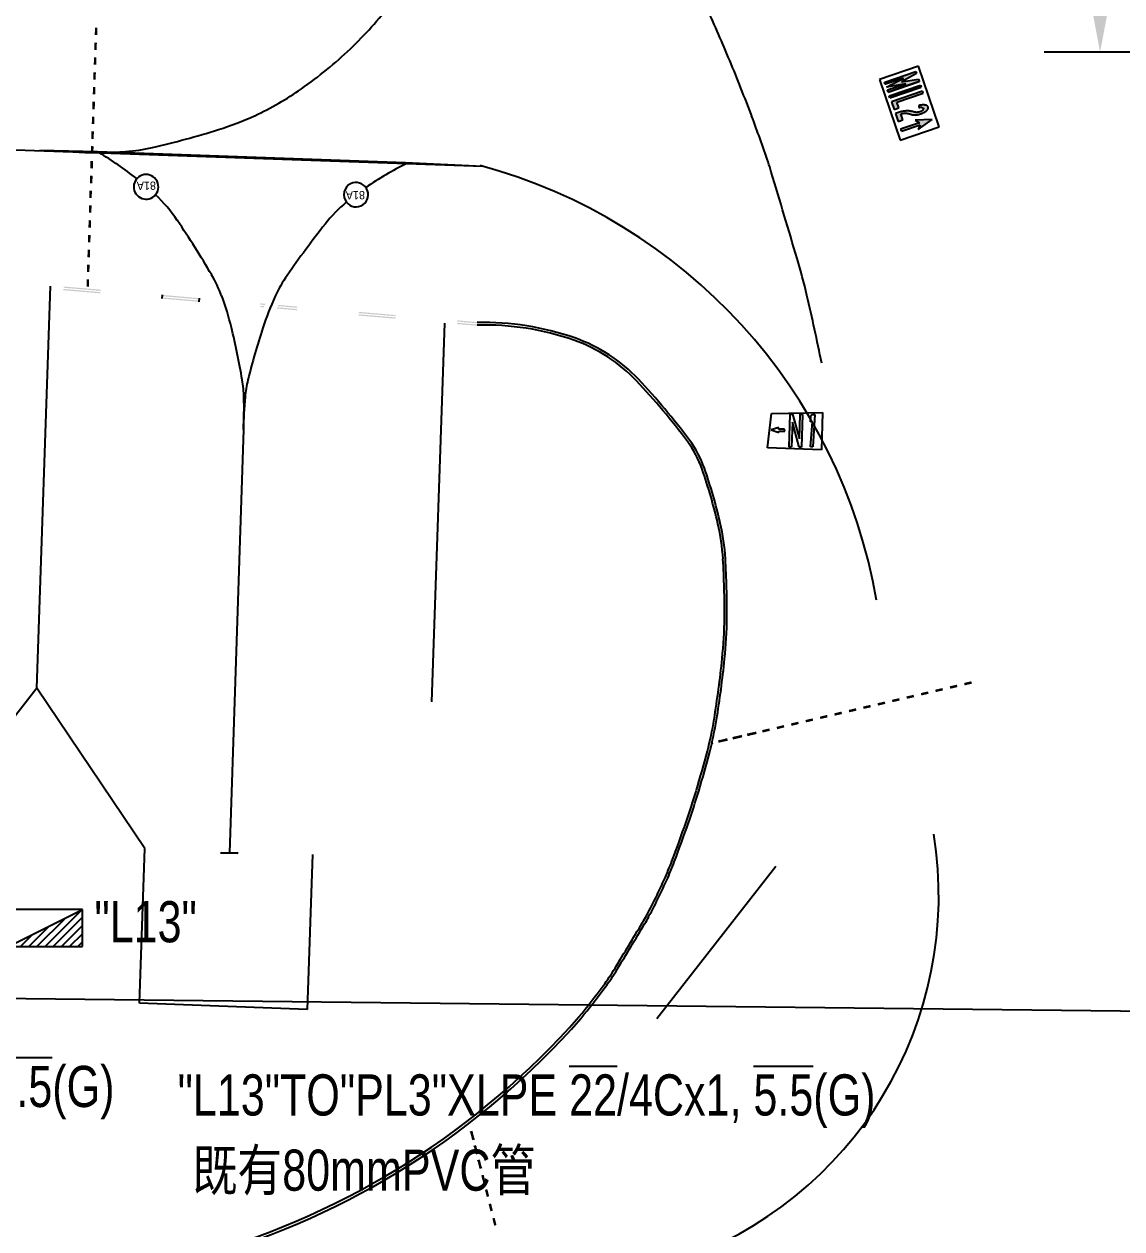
# Model space of a CAD drawing. Extents: x 71210 to 87171, y -11349 to 219.
# Drawn here: x 83810 to 85144, y -4755 to -3291 of the extents above; entities that cross this region are included whole.
import ezdxf

# ---------------------------------------------------------------- set-up
doc = ezdxf.new("R2010")
doc.units = 0
doc.linetypes.add('HIDDEN', pattern=[9.525, 6.35, -3.175])
for name, color, linetype in [('建築', 7, 'Continuous'), ('文字', 6, 'Continuous'), ('既設管線', 1, 'HIDDEN'), ('電氣設備', 161, 'Continuous')]:
    doc.layers.add(name, color=color, linetype=linetype)
doc.styles.add('AE', font='romans.shx', dxfattribs={"bigfont": 'chineset.shx'})
doc.styles.add('ChinaText', font='')
doc.styles.add('新細明體', font='')
doc.styles.get('ChinaText').set_extended_font_data('新細明體')
doc.styles.get('新細明體').set_extended_font_data('新細明體')

# ---------------------------------------------------------------- blocks, each defined once
blk = doc.blocks.new('GN02D2D')
at = {"color": 0, "linetype": 'ByBlock'}
for p, q in [((-300, 0), (300, 300)), ((-300, 300), (-300, 0)), ((300, 300), (-300, 300)), ((-3.4, 0), (293.2, 296.6)), ((300, 0), (300, 300)), ((-69.7, 0), (160.6, 230.3)), ((62.9, 0), (300, 237.1)), ((-202.3, 0), (-104.6, 97.7)), ((-136, 0), (28, 164)), ((129.2, 0), (300, 170.8)), ((195.5, 0), (300, 104.5)), ((-300, 0), (300, 0)), ((-268.6, 0), (-237.1, 31.4)), ((261.8, 0), (300, 38.2))]:
    blk.add_line(p, q, dxfattribs=at)
blk.add_point((0, 150), dxfattribs=at)
at = {"color": 0, "linetype": 'ByBlock', "style": 'AE', "flags": 1}
blk.add_attdef('KENCAD', (0, 0), '', height=1, dxfattribs=at)

msp = doc.modelspace()

# ---------------------------------------------------------------- hatches: boundary and pattern name
at = {"layer": '建築', "ltscale": 1000}
h = msp.add_hatch(color=256, dxfattribs=at)
h.paths.add_polyline_path([(83898, -3295.2), (83896.5, -3295.2), (83896.2, -3304.1), (83897.7, -3304.2)])
h.paths.add_polyline_path([(83899.5, -3295.3), (83898, -3295.2), (83897.7, -3304.2), (83899.2, -3304.2)])
for points in [[(83898.8, -3313.4), (83895.8, -3313.3), (83895.5, -3322.3, -0.00065), (83897, -3322.3), (83898.5, -3322.4)], [(83897.6, -3349.4), (83894.6, -3349.3), (83894.3, -3358.2, -0.00065), (83895.8, -3358.3), (83897.3, -3358.4)], [(83896.4, -3385.3), (83893.4, -3385.2), (83893.1, -3394.2, -0.00065), (83894.6, -3394.3), (83896.1, -3394.3)], [(83895.2, -3421.3), (83892.2, -3421.2), (83891.9, -3430.2, -0.00065), (83893.4, -3430.3), (83894.9, -3430.3)], [(83894, -3457.3), (83891, -3457.2), (83890.7, -3466.2, -0.00065), (83892.2, -3466.2), (83893.7, -3466.3)], [(83892.8, -3493.3), (83889.8, -3493.2), (83889.6, -3502.2, -0.00065), (83891.1, -3502.2), (83892.5, -3502.3)]]:
    msp.add_hatch(color=256, dxfattribs=at).paths.add_polyline_path(points)
h = msp.add_hatch(color=256, dxfattribs=at)
h.paths.add_polyline_path([(83896.8, -3331.2), (83895.3, -3331.1), (83895, -3340.1), (83896.5, -3340.2)])
h.paths.add_polyline_path([(83898.3, -3331.2), (83896.8, -3331.2), (83896.5, -3340.2), (83898, -3340.2)])
h = msp.add_hatch(color=256, dxfattribs=at)
h.paths.add_polyline_path([(84862.5, -3380.5), (84861.7, -3378), (84899.6, -3365.1), (84900.4, -3367.6)])
h.paths.add_polyline_path([(84897.9, -3360.4), (84897.9, -3360.4), (84860.2, -3373.3), (84860.1, -3373.2), (84859.3, -3370.8), (84859.3, -3370.8), (84881.6, -3363.2), (84881.7, -3363.2), (84881.7, -3363.2), (84881.6, -3363.2), (84858.2, -3367.3), (84858.1, -3367.3), (84858.1, -3367.3), (84858.1, -3367.3), (84879, -3356.3), (84879, -3356.3), (84878.9, -3356.3), (84856.9, -3363.8), (84856.8, -3363.7), (84856, -3361.3), (84856.1, -3361.3), (84893.8, -3348.4), (84893.9, -3348.5), (84894.7, -3350.9), (84894.7, -3351), (84894.6, -3351), (84876.5, -3361), (84876.4, -3361.1), (84876.4, -3361.1), (84876.5, -3361.1), (84897.1, -3357.9), (84897.1, -3357.9), (84897.9, -3360.3)])
h.paths.add_polyline_path([(84902, -3372.3), (84864.2, -3385.2), (84867.4, -3394.7), (84873.1, -3392.7), (84870.7, -3385.7), (84902.9, -3374.8)])
h.paths.add_polyline_path([(84897.6, -3389.7), (84897.6, -3390), (84897.6, -3390.4), (84897.6, -3390.8), (84897.6, -3390.9), (84897.7, -3391.1), (84897.7, -3391.2), (84897.7, -3391.4), (84897.7, -3391.5), (84897.7, -3391.6), (84897.7, -3391.9), (84897.7, -3392), (84897.7, -3392), (84897.7, -3392.1), (84897.8, -3392.1), (84898.2, -3392.1), (84898.5, -3392), (84898.8, -3392), (84899.1, -3391.9), (84899.5, -3391.9), (84899.8, -3391.9), (84900.5, -3391.9), (84900.8, -3391.9), (84901.1, -3391.9), (84901.3, -3391.9), (84901.5, -3392), (84901.8, -3392), (84902.6, -3392.4), (84902.7, -3392.6), (84902.9, -3392.8), (84903, -3393.1), (84903.1, -3393.4), (84903.1, -3393.7), (84903.1, -3393.8), (84903, -3394), (84902.9, -3394.3), (84902.8, -3394.6), (84902.7, -3394.7), (84902.6, -3395), (84902.5, -3395.1), (84902.4, -3395.3), (84902.2, -3395.4), (84901.9, -3395.7), (84901.8, -3395.9), (84901.5, -3396.1), (84901.3, -3396.3), (84901.1, -3396.5), (84900.8, -3396.6), (84900.6, -3396.7), (84900.3, -3396.9), (84900, -3397), (84899.8, -3397.1), (84899.4, -3397.2), (84899.1, -3397.3), (84898.9, -3397.4), (84898.7, -3397.5), (84898.4, -3397.6), (84898.1, -3397.7), (84897.9, -3397.7), (84897.7, -3397.8), (84897.4, -3397.8), (84897.1, -3397.9), (84896.8, -3397.9), (84896.6, -3398), (84896.5, -3398), (84896.1, -3398), (84895.8, -3398.1), (84895.3, -3398.1), (84894.6, -3398.1), (84894.3, -3398.1), (84893.7, -3398), (84893.1, -3397.9), (84892.6, -3397.8), (84892.1, -3397.7), (84891.6, -3397.5), (84891.3, -3397.5), (84890.7, -3397.3), (84890.1, -3397.1), (84889.6, -3397), (84888.8, -3396.8), (84888.4, -3396.7), (84888.1, -3396.7), (84887.9, -3396.6), (84887.7, -3396.6), (84887.3, -3396.5), (84887.2, -3396.5), (84887, -3396.5), (84886.8, -3396.4), (84886.6, -3396.4), (84886.3, -3396.4), (84886, -3396.3), (84885.6, -3396.3), (84885.2, -3396.3), (84884.6, -3396.2), (84884.2, -3396.2), (84883.6, -3396.2), (84882.9, -3396.2), (84882.8, -3396.3), (84882.3, -3396.3), (84882.1, -3396.3), (84881.1, -3396.4), (84880.3, -3396.5), (84879.7, -3396.6), (84879.3, -3396.6), (84879, -3396.7), (84878.6, -3396.7), (84878.2, -3396.8), (84878, -3396.8), (84877.8, -3396.9), (84877.5, -3397), (84877.4, -3397), (84877, -3397.1), (84876.8, -3397.1), (84876.5, -3397.2), (84876.3, -3397.2), (84876, -3397.3), (84875.8, -3397.4), (84875.4, -3397.5), (84875.2, -3397.5), (84875.1, -3397.5), (84869.1, -3399.5), (84869, -3399.5), (84869.1, -3399.6), (84872.3, -3409.2), (84872.4, -3409.2), (84878.3, -3407.2), (84878.3, -3407.1), (84875.8, -3399.8), (84875.8, -3399.8), (84875.9, -3399.7), (84876, -3399.7), (84876.1, -3399.7), (84876.6, -3399.6), (84877, -3399.5), (84877.7, -3399.4), (84878.2, -3399.3), (84878.6, -3399.3), (84878.9, -3399.2), (84879.6, -3399.2), (84880.5, -3399.1), (84880.8, -3399.1), (84881.2, -3399.1), (84881.7, -3399.1), (84882.9, -3399.2), (84883.4, -3399.3), (84884.6, -3399.5), (84886.2, -3399.9), (84888.8, -3400.7), (84889.9, -3400.9), (84890.5, -3401.1), (84891.7, -3401.2), (84892.1, -3401.2), (84892.9, -3401.2), (84893.8, -3401.1), (84894.8, -3401), (84895.7, -3400.9), (84896.7, -3400.7), (84897.8, -3400.5), (84898.5, -3400.3), (84899.5, -3400), (84900.1, -3399.9), (84900.7, -3399.6), (84901.7, -3399.2), (84902.5, -3398.9), (84903.6, -3398.4), (84903.9, -3398.2), (84904.4, -3397.9), (84905.1, -3397.5), (84905.5, -3397.2), (84905.7, -3397), (84906.2, -3396.7), (84906.4, -3396.5), (84906.4, -3396.5), (84906.5, -3396.5), (84906.7, -3396.3), (84906.7, -3396.2), (84906.9, -3396.1), (84907, -3396), (84907.1, -3395.9), (84907.3, -3395.7), (84907.3, -3395.7), (84907.5, -3395.5), (84907.6, -3395.3), (84907.8, -3395.2), (84907.9, -3395), (84908, -3394.9), (84908.1, -3394.8), (84908.2, -3394.6), (84908.3, -3394.4), (84908.4, -3394.2), (84908.4, -3394.1), (84908.5, -3394), (84908.6, -3393.8), (84908.7, -3393.6), (84908.7, -3393.4), (84908.8, -3393.3), (84908.8, -3393.2), (84908.9, -3392.9), (84908.9, -3392.8), (84908.9, -3392.7), (84908.9, -3392.6), (84908.9, -3392.4), (84908.9, -3392.3), (84908.9, -3392.1), (84908.9, -3391.9), (84908.9, -3391.8), (84908.8, -3391.7), (84908.8, -3391.6), (84908.8, -3391.4), (84908.7, -3391.3), (84908.6, -3391), (84908.5, -3390.9), (84908.3, -3390.7), (84908.1, -3390.4), (84907.7, -3390.1), (84907.2, -3389.8), (84907, -3389.7), (84906.4, -3389.5), (84905.8, -3389.3), (84905.3, -3389.2), (84905.1, -3389.1), (84904.9, -3389.1), (84904.7, -3389.1), (84904.4, -3389.1), (84904.3, -3389), (84904, -3389), (84903.8, -3389), (84903.7, -3389), (84903.4, -3389), (84903.1, -3389), (84902.9, -3389), (84902.6, -3389), (84902.4, -3389), (84902.2, -3389), (84901.9, -3389), (84901.8, -3389), (84901.6, -3389), (84901.2, -3389.1), (84900.8, -3389.1), (84900.5, -3389.1), (84900.3, -3389.2), (84899.9, -3389.2), (84899.7, -3389.3), (84899.3, -3389.3), (84899.2, -3389.3), (84898.8, -3389.4), (84898.6, -3389.4), (84898.3, -3389.5), (84898.1, -3389.6), (84897.8, -3389.6), (84897.6, -3389.7)])
h.paths.add_polyline_path([(84875.9, -3419.7), (84876.3, -3421), (84899.1, -3413.2), (84896.8, -3418.9), (84913.7, -3406.8), (84892.9, -3407.5), (84898.2, -3410.6), (84875.4, -3418.3)])
h = msp.add_hatch(color=256, dxfattribs=at)
h.paths.add_polyline_path([(83895.6, -3367.2), (83894.1, -3367.1), (83893.8, -3376.1), (83895.3, -3376.2)])
h.paths.add_polyline_path([(83897.1, -3367.2), (83895.6, -3367.2), (83895.3, -3376.2), (83896.8, -3376.2)])
h = msp.add_hatch(color=256, dxfattribs=at)
h.paths.add_polyline_path([(83895, -3385.2), (83893.5, -3385.1), (83893.2, -3394.1), (83894.7, -3394.1)])
h.paths.add_polyline_path([(83896.5, -3385.2), (83895, -3385.2), (83894.7, -3394.1), (83896.2, -3394.2)])
h = msp.add_hatch(color=256, dxfattribs=at)
h.paths.add_polyline_path([(83894.4, -3403.1), (83892.9, -3403.1), (83892.6, -3412.1), (83894.1, -3412.1)])
h.paths.add_polyline_path([(83895.9, -3403.2), (83894.4, -3403.1), (83894.1, -3412.1), (83895.6, -3412.2)])
h = msp.add_hatch(color=256, dxfattribs=at)
h.paths.add_polyline_path([(83893.3, -3439.1), (83891.8, -3439.1), (83891.5, -3448.1), (83893, -3448.1)])
h.paths.add_polyline_path([(83894.8, -3439.2), (83893.3, -3439.1), (83893, -3448.1), (83894.5, -3448.2)])
h = msp.add_hatch(color=256, dxfattribs=at)
h.paths.add_polyline_path([(83892.7, -3457.1), (83891.2, -3457.1), (83890.9, -3466.1), (83892.4, -3466.1)])
h.paths.add_polyline_path([(83894.2, -3457.2), (83892.7, -3457.1), (83892.4, -3466.1), (83893.9, -3466.2)])
h = msp.add_hatch(color=256, dxfattribs=at)
h.paths.add_polyline_path([(83892.1, -3475.1), (83890.6, -3475.1), (83890.3, -3484.1), (83891.8, -3484.1)])
h.paths.add_polyline_path([(83893.6, -3475.2), (83892.1, -3475.1), (83891.8, -3484.1), (83893.3, -3484.1)])
h = msp.add_hatch(color=256, dxfattribs=at)
h.paths.add_polyline_path([(83890.9, -3511.1), (83889.4, -3511), (83889.1, -3520), (83890.6, -3520.1)])
h.paths.add_polyline_path([(83892.4, -3511.1), (83890.9, -3511.1), (83890.6, -3520.1), (83892.1, -3520.1)])
h = msp.add_hatch(color=256, dxfattribs=at)
h.paths.add_polyline_path([(83890.3, -3529.1), (83888.8, -3529), (83888.5, -3538), (83890, -3538.1)])
h.paths.add_polyline_path([(83891.8, -3529.1), (83890.3, -3529.1), (83890, -3538.1), (83891.5, -3538.1)])
h = msp.add_hatch(color=256, dxfattribs=at)
h.paths.add_polyline_path([(83889.7, -3547.1), (83888.2, -3547), (83887.9, -3556), (83889.4, -3556.1)])
h.paths.add_polyline_path([(83891.2, -3547.1), (83889.7, -3547.1), (83889.4, -3556.1), (83890.9, -3556.1)])
h = msp.add_hatch(color=256, dxfattribs=at)
h.paths.add_polyline_path([(83889.1, -3565.1), (83887.6, -3565), (83887.3, -3574), (83888.8, -3574.1)])
h.paths.add_polyline_path([(83890.6, -3565.1), (83889.1, -3565.1), (83888.8, -3574.1), (83890.3, -3574.1)])
h = msp.add_hatch(color=256, dxfattribs=at)
h.paths.add_polyline_path([(83888.5, -3583), (83887, -3583), (83886.7, -3592), (83888.2, -3592)])
h.paths.add_polyline_path([(83890, -3583.1), (83888.5, -3583), (83888.2, -3592), (83889.7, -3592.1)])
h = msp.add_hatch(color=256, dxfattribs=at)
h.paths.add_polyline_path([(83887.9, -3601), (83886.4, -3601), (83886.2, -3610), (83887.7, -3610)])
h.paths.add_polyline_path([(83889.4, -3601.1), (83887.9, -3601), (83887.7, -3610), (83889.2, -3610.1)])
h = msp.add_hatch(color=256, dxfattribs=at)
h.paths.add_polyline_path([(83858.5, -3609.7), (83858.4, -3611.2), (83903.2, -3615), (83903.3, -3613.5)])
h.paths.add_polyline_path([(83858.2, -3612.7), (83858.1, -3614.2), (83902.9, -3618), (83903.1, -3616.5)])
h = msp.add_hatch(color=256, dxfattribs=at)
h.paths.add_polyline_path([(83978, -3619.9), (83977.9, -3621.4), (84022.8, -3625.3), (84022.9, -3623.8)])
h.paths.add_polyline_path([(83977.8, -3622.9), (83977.7, -3624.4), (84022.5, -3628.3), (84022.6, -3626.8)])
h = msp.add_hatch(color=256, dxfattribs=at)
h.paths.add_polyline_path([(84117.9, -3635), (84117.4, -3636.4), (84142.1, -3638.6), (84142.2, -3637.1)])
h.paths.add_polyline_path([(84101.7, -3635.1), (84102.2, -3633.6), (84097.4, -3633.2), (84097.2, -3634.7)])
h.paths.add_polyline_path([(84119, -3632.1), (84118.4, -3633.5), (84142.3, -3635.6), (84142.4, -3634.1)])
h.paths.add_polyline_path([(84102.8, -3632.2), (84103.3, -3630.7), (84097.6, -3630.2), (84097.5, -3631.7)])
h = msp.add_hatch(color=256, dxfattribs=at)
h.paths.add_polyline_path([(84217.2, -3640.5), (84217, -3642), (84261.9, -3645.8), (84262, -3644.4)])
h.paths.add_polyline_path([(84216.9, -3643.5), (84216.8, -3645), (84261.6, -3648.8), (84261.7, -3647.3)])
h = msp.add_hatch(color=256, dxfattribs=at)
h.paths.add_polyline_path([(84361, -3657.4), (84361, -3655.9), (84336.5, -3653.8), (84336.3, -3655.3)])
h.paths.add_polyline_path([(84361, -3654.4), (84361, -3652.9), (84336.7, -3650.8), (84336.6, -3652.3)])
h = msp.add_hatch(color=256, dxfattribs=at)
h.paths.add_polyline_path([(84926.6, -4099.1), (84926.2, -4097.7), (84917.5, -4099.7), (84917.8, -4101.2)])
h.paths.add_polyline_path([(84926.9, -4100.6), (84926.6, -4099.1), (84917.8, -4101.2), (84918.2, -4102.6)])
h = msp.add_hatch(color=256, dxfattribs=at)
h.paths.add_polyline_path([(84944.1, -4095), (84943.8, -4093.6), (84935, -4095.6), (84935.4, -4097.1)])
h.paths.add_polyline_path([(84944.5, -4096.5), (84944.1, -4095), (84935.4, -4097.1), (84935.7, -4098.6)])
h = msp.add_hatch(color=256, dxfattribs=at)
h.paths.add_polyline_path([(84944.1, -4095), (84943.8, -4093.6), (84935, -4095.6), (84935.4, -4097.1)])
h.paths.add_polyline_path([(84944.5, -4096.5), (84944.1, -4095), (84935.4, -4097.1), (84935.7, -4098.5)])
h = msp.add_hatch(color=256, dxfattribs=at)
h.paths.add_polyline_path([(84961.6, -4091), (84961.3, -4089.5), (84952.5, -4091.5), (84952.9, -4093)])
h.paths.add_polyline_path([(84962, -4092.4), (84961.6, -4091), (84952.9, -4093), (84953.2, -4094.5)])
h = msp.add_hatch(color=256, dxfattribs=at)
h.paths.add_polyline_path([(84961.7, -4090.9), (84961.3, -4089.5), (84952.6, -4091.5), (84952.9, -4093)])
h.paths.add_polyline_path([(84962, -4092.4), (84961.7, -4090.9), (84952.9, -4093), (84953.2, -4094.5)])
h = msp.add_hatch(color=256, dxfattribs=at)
h.paths.add_polyline_path([(84856.5, -4115.5), (84856.1, -4114.1), (84847.4, -4116.1), (84847.7, -4117.6)])
h.paths.add_polyline_path([(84856.8, -4117), (84856.5, -4115.5), (84847.7, -4117.6), (84848.1, -4119)])
h = msp.add_hatch(color=256, dxfattribs=at)
h.paths.add_polyline_path([(84874, -4111.4), (84873.7, -4110), (84864.9, -4112), (84865.2, -4113.5)])
h.paths.add_polyline_path([(84874.3, -4112.9), (84874, -4111.4), (84865.2, -4113.5), (84865.6, -4114.9)])
h = msp.add_hatch(color=256, dxfattribs=at)
h.paths.add_polyline_path([(84891.5, -4107.3), (84891.2, -4105.9), (84882.4, -4107.9), (84882.8, -4109.4)])
h.paths.add_polyline_path([(84891.9, -4108.8), (84891.5, -4107.3), (84882.8, -4109.4), (84883.1, -4110.8)])
h = msp.add_hatch(color=256, dxfattribs=at)
h.paths.add_polyline_path([(84909.1, -4103.2), (84908.7, -4101.8), (84900, -4103.8), (84900.3, -4105.3)])
h.paths.add_polyline_path([(84909.4, -4104.7), (84909.1, -4103.2), (84900.3, -4105.3), (84900.6, -4106.7)])
h = msp.add_hatch(color=256, dxfattribs=at)
h.paths.add_polyline_path([(84803.9, -4127.8), (84803.5, -4126.3), (84794.8, -4128.4), (84795.1, -4129.8)])
h.paths.add_polyline_path([(84804.2, -4129.3), (84803.9, -4127.8), (84795.1, -4129.8), (84795.5, -4131.3)])
h = msp.add_hatch(color=256, dxfattribs=at)
h.paths.add_polyline_path([(84821.4, -4123.7), (84821.1, -4122.2), (84812.3, -4124.3), (84812.7, -4125.7)])
h.paths.add_polyline_path([(84821.8, -4125.2), (84821.4, -4123.7), (84812.7, -4125.7), (84813, -4127.2)])
h = msp.add_hatch(color=256, dxfattribs=at)
h.paths.add_polyline_path([(84838.9, -4119.6), (84838.6, -4118.1), (84829.8, -4120.2), (84830.2, -4121.7)])
h.paths.add_polyline_path([(84839.3, -4121.1), (84838.9, -4119.6), (84830.2, -4121.7), (84830.5, -4123.1)])
h = msp.add_hatch(color=256, dxfattribs=at)
h.paths.add_polyline_path([(84733.8, -4144.2), (84733.4, -4142.7), (84724.7, -4144.8), (84725, -4146.2)])
h.paths.add_polyline_path([(84734.1, -4145.6), (84733.8, -4144.2), (84725, -4146.2), (84725.4, -4147.7)])
h = msp.add_hatch(color=256, dxfattribs=at)
h.paths.add_polyline_path([(84751.3, -4140.1), (84751, -4138.6), (84742.2, -4140.7), (84742.5, -4142.1)])
h.paths.add_polyline_path([(84751.6, -4141.5), (84751.3, -4140.1), (84742.5, -4142.1), (84742.9, -4143.6)])
h = msp.add_hatch(color=256, dxfattribs=at)
h.paths.add_polyline_path([(84768.8, -4136), (84768.5, -4134.5), (84759.7, -4136.6), (84760.1, -4138)])
h.paths.add_polyline_path([(84769.2, -4137.4), (84768.8, -4136), (84760.1, -4138), (84760.4, -4139.5)])
h = msp.add_hatch(color=256, dxfattribs=at)
h.paths.add_polyline_path([(84786.4, -4131.9), (84786, -4130.4), (84777.3, -4132.5), (84777.6, -4133.9)])
h.paths.add_polyline_path([(84786.7, -4133.3), (84786.4, -4131.9), (84777.6, -4133.9), (84777.9, -4135.4)])
h = msp.add_hatch(color=256, dxfattribs=at)
h.paths.add_polyline_path([(84681.2, -4156.4), (84680.8, -4155), (84672.1, -4157), (84672.4, -4158.5)])
h.paths.add_polyline_path([(84681.5, -4157.9), (84681.2, -4156.4), (84672.4, -4158.5), (84672.8, -4160)])
h = msp.add_hatch(color=256, dxfattribs=at)
h.paths.add_polyline_path([(84698.7, -4152.4), (84698.4, -4150.9), (84689.6, -4152.9), (84690, -4154.4)])
h.paths.add_polyline_path([(84699.1, -4153.8), (84698.7, -4152.4), (84690, -4154.4), (84690.3, -4155.9)])
h = msp.add_hatch(color=256, dxfattribs=at)
h.paths.add_polyline_path([(84716.2, -4148.3), (84715.9, -4146.8), (84707.1, -4148.8), (84707.5, -4150.3)])
h.paths.add_polyline_path([(84716.6, -4149.7), (84716.2, -4148.3), (84707.5, -4150.3), (84707.8, -4151.8)])
h = msp.add_hatch(color=256, dxfattribs=at)
h.paths.add_polyline_path([(84663.7, -4160.5), (84663.3, -4159.1), (84654.6, -4161.1), (84654.9, -4162.6)])
h.paths.add_polyline_path([(84664, -4162), (84663.7, -4160.5), (84654.9, -4162.6), (84655.2, -4164)])
h = msp.add_hatch(color=256, dxfattribs=at)
h.paths.add_polyline_path([(84356.1, -4646), (84357.6, -4645.7), (84355.4, -4637), (84353.9, -4637.3)])
h.paths.add_polyline_path([(84354.7, -4646.4), (84356.1, -4646), (84353.9, -4637.3), (84352.4, -4637.7)])
h = msp.add_hatch(color=256, dxfattribs=at)
h.paths.add_polyline_path([(84360.6, -4663.5), (84362.1, -4663.1), (84359.8, -4654.4), (84358.4, -4654.8)])
h.paths.add_polyline_path([(84359.1, -4663.9), (84360.6, -4663.5), (84358.4, -4654.8), (84356.9, -4655.1)])
h = msp.add_hatch(color=256, dxfattribs=at)
h.paths.add_polyline_path([(84365.1, -4680.9), (84366.5, -4680.5), (84364.3, -4671.8), (84362.8, -4672.2)])
h.paths.add_polyline_path([(84363.6, -4681.3), (84365.1, -4680.9), (84362.8, -4672.2), (84361.4, -4672.6)])
h = msp.add_hatch(color=256, dxfattribs=at)
h.paths.add_polyline_path([(84369.5, -4698.4), (84371, -4698), (84368.8, -4689.3), (84367.3, -4689.6)])
h.paths.add_polyline_path([(84368.1, -4698.7), (84369.5, -4698.4), (84367.3, -4689.6), (84365.9, -4690)])
h = msp.add_hatch(color=256, dxfattribs=at)
h.paths.add_polyline_path([(84374, -4715.8), (84375.5, -4715.4), (84373.2, -4706.7), (84371.8, -4707.1)])
h.paths.add_polyline_path([(84372.6, -4716.2), (84374, -4715.8), (84371.8, -4707.1), (84370.3, -4707.4)])
h = msp.add_hatch(color=256, dxfattribs=at)
h.paths.add_polyline_path([(84378.5, -4733.2), (84379.9, -4732.9), (84377.7, -4724.1), (84376.2, -4724.5)])
h.paths.add_polyline_path([(84377, -4733.6), (84378.5, -4733.2), (84376.2, -4724.5), (84374.8, -4724.9)])
h = msp.add_hatch(color=256, dxfattribs=at)
h.paths.add_polyline_path([(84382.9, -4750.7), (84384.4, -4750.3), (84382.2, -4741.6), (84380.7, -4741.9)])
h.paths.add_polyline_path([(84381.5, -4751), (84382.9, -4750.7), (84380.7, -4741.9), (84379.3, -4742.3)])

# ---------------------------------------------------------------- linework, layer by layer
at = {"ltscale": 1000}
msp.add_line((85571.1, -3324.9), (85049.7, -3324.9), dxfattribs=at)
msp.add_solid([(85103.6, -3249.5), (85132, -3249.5), (85117.8, -3324.9)], dxfattribs=at)
at = {"layer": '建築', "ltscale": 1000}
for p, q in [((84367.8, -3463.7, -12.7), (79720.3, -3303.5, -12.7)), ((84897, -3342.1, -12.7), (84849.7, -3358.2, -12.7)), ((84856.1, -3361.3, -12.7), (84893.8, -3348.4, -12.7)), ((84894.6, -3351, -12.7), (84876.5, -3361, -12.7)), ((84893.8, -3348.4, -12.7), (84893.9, -3348.5, -12.7)), ((84893.9, -3348.5, -12.7), (84894.7, -3350.9, -12.7)), ((84894.7, -3351, -12.7), (84894.6, -3351, -12.7)), ((84894.7, -3350.9, -12.7), (84894.7, -3351, -12.7)), ((84894.7, -3351, -12.7), (84894.7, -3351, -12.7)), ((84894.7, -3351, -12.7), (84894.7, -3351, -12.7)), ((84922.1, -3415.7, -12.7), (84897, -3342.1, -12.7)), ((84849.7, -3358.2, -12.7), (84874.7, -3431.8, -12.7)), ((84856.8, -3363.7, -12.7), (84856, -3361.3, -12.7)), ((84856, -3361.3, -12.7), (84856.1, -3361.3, -12.7)), ((84856.9, -3363.8, -12.7), (84856.8, -3363.7, -12.7)), ((84878.9, -3356.3, -12.7), (84856.9, -3363.8, -12.7)), ((84858.1, -3367.3, -12.7), (84879, -3356.3, -12.7)), ((84858.2, -3367.3, -12.7), (84858.1, -3367.3, -12.7)), ((84858.1, -3367.3, -12.7), (84858.1, -3367.3, -12.7)), ((84858.1, -3367.3, -12.7), (84858.1, -3367.3, -12.7)), ((84881.6, -3363.2, -12.7), (84858.2, -3367.3, -12.7)), ((84859.3, -3370.8, -12.7), (84881.6, -3363.2, -12.7)), ((84860.1, -3373.3, -12.7), (84897.9, -3360.4, -12.7)), ((84897.9, -3360.4, -12.7), (84860.2, -3373.3, -12.7)), ((84861.7, -3378, -12.7), (84899.6, -3365.1, -12.7)), ((84861.7, -3378, -12.7), (84899.6, -3365.1, -12.7)), ((84862.5, -3380.5, -12.7), (84900.4, -3367.6, -12.7)), ((84900.4, -3367.6, -12.7), (84862.5, -3380.5, -12.7)), ((84876.5, -3361, -12.7), (84876.4, -3361.1, -12.7)), ((84876.4, -3361.1, -12.7), (84876.4, -3361.1, -12.7)), ((84876.4, -3361.1, -12.7), (84876.5, -3361.1, -12.7)), ((84876.5, -3361.1, -12.7), (84897.1, -3357.9, -12.7)), ((84879, -3356.3, -12.7), (84878.9, -3356.3, -12.7)), ((84879, -3356.3, -12.7), (84879, -3356.3, -12.7)), ((84881.6, -3363.2, -12.7), (84881.7, -3363.2, -12.7)), ((84881.7, -3363.2, -12.7), (84881.6, -3363.2, -12.7)), ((84881.7, -3363.2, -12.7), (84881.7, -3363.2, -12.7)), ((84897.1, -3357.9, -12.7), (84897.1, -3357.9, -12.7)), ((84897.1, -3357.9, -12.7), (84897.9, -3360.3, -12.7)), ((84897.9, -3360.3, -12.7), (84897.9, -3360.4, -12.7)), ((84897.9, -3360.4, -12.7), (84897.9, -3360.4, -12.7)), ((84897.9, -3360.4, -12.7), (84897.9, -3360.4, -12.7)), ((84899.6, -3365.1, -12.7), (84900.4, -3367.6, -12.7)), ((84860.1, -3373.2, -12.7), (84859.3, -3370.8, -12.7)), ((84859.3, -3370.8, -12.7), (84859.3, -3370.8, -12.7)), ((84860.2, -3373.3, -12.7), (84860.1, -3373.2, -12.7)), ((84862.5, -3380.5, -12.7), (84861.7, -3378, -12.7)), ((84902, -3372.3, -12.7), (84864.2, -3385.2, -12.7)), ((84870.7, -3385.7, -12.7), (84902.9, -3374.8, -12.7)), ((84902.9, -3374.8, -12.7), (84902, -3372.3, -12.7)), ((84864.2, -3385.2, -12.7), (84867.4, -3394.7, -12.7)), ((84867.4, -3394.7, -12.7), (84873.1, -3392.7, -12.7)), ((84873.1, -3392.7, -12.7), (84870.7, -3385.7, -12.7)), ((84877.4, -3397, -12.7), (84877, -3397.1, -12.7)), ((84877.5, -3397, -12.7), (84877.4, -3397, -12.7)), ((84877.8, -3396.9, -12.7), (84877.5, -3397, -12.7)), ((84878, -3396.8, -12.7), (84877.8, -3396.9, -12.7)), ((84878.2, -3396.8, -12.7), (84878, -3396.8, -12.7)), ((84878.6, -3396.7, -12.7), (84878.2, -3396.8, -12.7)), ((84879, -3396.7, -12.7), (84878.6, -3396.7, -12.7)), ((84879.3, -3396.6, -12.7), (84879, -3396.7, -12.7)), ((84879.7, -3396.6, -12.7), (84879.3, -3396.6, -12.7)), ((84880.3, -3396.5, -12.7), (84879.7, -3396.6, -12.7)), ((84881.1, -3396.4, -12.7), (84880.3, -3396.5, -12.7)), ((84882.1, -3396.3, -12.7), (84881.1, -3396.4, -12.7)), ((84882.3, -3396.3, -12.7), (84882.1, -3396.3, -12.7)), ((84882.8, -3396.3, -12.7), (84882.3, -3396.3, -12.7)), ((84882.9, -3396.2, -12.7), (84882.8, -3396.3, -12.7)), ((84883.6, -3396.2, -12.7), (84882.9, -3396.2, -12.7)), ((84884.2, -3396.2, -12.7), (84883.6, -3396.2, -12.7)), ((84884.6, -3396.2, -12.7), (84884.2, -3396.2, -12.7)), ((84885.2, -3396.3, -12.7), (84884.6, -3396.2, -12.7)), ((84885.6, -3396.3, -12.7), (84885.2, -3396.3, -12.7)), ((84886, -3396.3, -12.7), (84885.6, -3396.3, -12.7)), ((84885.6, -3396.3, -12.7), (84885.6, -3396.3, -12.7)), ((84886.3, -3396.4, -12.7), (84886, -3396.3, -12.7)), ((84886.6, -3396.4, -12.7), (84886.3, -3396.4, -12.7)), ((84886.8, -3396.4, -12.7), (84886.6, -3396.4, -12.7)), ((84887, -3396.5, -12.7), (84886.8, -3396.4, -12.7)), ((84887.2, -3396.5, -12.7), (84887, -3396.5, -12.7)), ((84887.3, -3396.5, -12.7), (84887.2, -3396.5, -12.7)), ((84887.7, -3396.6, -12.7), (84887.3, -3396.5, -12.7)), ((84887.9, -3396.6, -12.7), (84887.7, -3396.6, -12.7)), ((84888.1, -3396.7, -12.7), (84887.9, -3396.6, -12.7)), ((84888.4, -3396.7, -12.7), (84888.1, -3396.7, -12.7)), ((84888.8, -3396.8, -12.7), (84888.4, -3396.7, -12.7)), ((84889.6, -3397, -12.7), (84888.8, -3396.8, -12.7)), ((84890.1, -3397.1, -12.7), (84889.6, -3397, -12.7)), ((84897.8, -3389.6, -12.7), (84897.6, -3389.7, -12.7)), ((84897.6, -3389.7, -12.7), (84897.6, -3390, -12.7)), ((84897.6, -3389.7, -12.7), (84897.6, -3389.7, -12.7)), ((84897.6, -3389.7, -12.7), (84897.6, -3389.7, -12.7)), ((84897.6, -3390, -12.7), (84897.6, -3390.4, -12.7)), ((84897.6, -3390.4, -12.7), (84897.6, -3390.8, -12.7)), ((84897.6, -3390.8, -12.7), (84897.6, -3390.9, -12.7)), ((84897.6, -3390.9, -12.7), (84897.7, -3391.1, -12.7)), ((84897.7, -3391.1, -12.7), (84897.7, -3391.2, -12.7)), ((84897.7, -3391.2, -12.7), (84897.7, -3391.4, -12.7)), ((84897.7, -3391.4, -12.7), (84897.7, -3391.5, -12.7)), ((84897.7, -3391.5, -12.7), (84897.7, -3391.6, -12.7)), ((84897.7, -3391.6, -12.7), (84897.7, -3391.9, -12.7)), ((84897.7, -3391.9, -12.7), (84897.7, -3392, -12.7)), ((84897.7, -3392, -12.7), (84897.7, -3392, -12.7)), ((84897.7, -3392, -12.7), (84897.7, -3392.1, -12.7)), ((84897.7, -3392.1, -12.7), (84897.8, -3392.1, -12.7)), ((84898.1, -3389.6, -12.7), (84897.8, -3389.6, -12.7)), ((84897.8, -3392.1, -12.7), (84898.2, -3392.1, -12.7)), ((84898.3, -3389.5, -12.7), (84898.1, -3389.6, -12.7)), ((84898.2, -3392.1, -12.7), (84898.5, -3392, -12.7)), ((84898.6, -3389.4, -12.7), (84898.3, -3389.5, -12.7)), ((84898.5, -3392, -12.7), (84898.8, -3392, -12.7)), ((84898.8, -3389.4, -12.7), (84898.6, -3389.4, -12.7)), ((84899.2, -3389.3, -12.7), (84898.8, -3389.4, -12.7)), ((84898.8, -3392, -12.7), (84899.1, -3391.9, -12.7)), ((84899.1, -3391.9, -12.7), (84899.5, -3391.9, -12.7)), ((84899.3, -3389.3, -12.7), (84899.2, -3389.3, -12.7)), ((84899.7, -3389.3, -12.7), (84899.3, -3389.3, -12.7)), ((84899.5, -3391.9, -12.7), (84899.8, -3391.9, -12.7)), ((84899.9, -3389.2, -12.7), (84899.7, -3389.3, -12.7)), ((84899.8, -3391.9, -12.7), (84900.5, -3391.9, -12.7)), ((84900, -3397, -12.7), (84899.8, -3397.1, -12.7)), ((84900.3, -3389.2, -12.7), (84899.9, -3389.2, -12.7)), ((84900.3, -3396.9, -12.7), (84900, -3397, -12.7)), ((84900.5, -3389.1, -12.7), (84900.3, -3389.2, -12.7)), ((84900.6, -3396.7, -12.7), (84900.3, -3396.9, -12.7)), ((84900.8, -3389.1, -12.7), (84900.5, -3389.1, -12.7)), ((84900.5, -3391.9, -12.7), (84900.8, -3391.9, -12.7)), ((84900.8, -3396.6, -12.7), (84900.6, -3396.7, -12.7)), ((84901.2, -3389.1, -12.7), (84900.8, -3389.1, -12.7)), ((84900.8, -3391.9, -12.7), (84901.1, -3391.9, -12.7)), ((84901.1, -3396.5, -12.7), (84900.8, -3396.6, -12.7)), ((84901.1, -3391.9, -12.7), (84901.3, -3391.9, -12.7)), ((84901.3, -3396.3, -12.7), (84901.1, -3396.5, -12.7)), ((84901.6, -3389, -12.7), (84901.2, -3389.1, -12.7)), ((84901.3, -3391.9, -12.7), (84901.5, -3392, -12.7)), ((84901.5, -3396.1, -12.7), (84901.3, -3396.3, -12.7)), ((84901.5, -3392, -12.7), (84901.8, -3392, -12.7)), ((84901.8, -3395.9, -12.7), (84901.5, -3396.1, -12.7)), ((84901.8, -3389, -12.7), (84901.6, -3389, -12.7)), ((84901.9, -3389, -12.7), (84901.8, -3389, -12.7)), ((84901.8, -3392, -12.7), (84902.6, -3392.4, -12.7)), ((84901.9, -3395.7, -12.7), (84901.8, -3395.9, -12.7)), ((84902.2, -3389, -12.7), (84901.9, -3389, -12.7)), ((84902.2, -3395.4, -12.7), (84901.9, -3395.7, -12.7)), ((84902.4, -3389, -12.7), (84902.2, -3389, -12.7)), ((84902.4, -3395.3, -12.7), (84902.2, -3395.4, -12.7)), ((84902.6, -3389, -12.7), (84902.4, -3389, -12.7)), ((84902.5, -3395.1, -12.7), (84902.4, -3395.3, -12.7)), ((84902.6, -3395, -12.7), (84902.5, -3395.1, -12.7)), ((84902.9, -3389, -12.7), (84902.6, -3389, -12.7)), ((84902.6, -3392.4, -12.7), (84902.7, -3392.6, -12.7)), ((84902.7, -3394.7, -12.7), (84902.6, -3395, -12.7)), ((84902.7, -3392.6, -12.7), (84902.9, -3392.8, -12.7)), ((84902.8, -3394.6, -12.7), (84902.7, -3394.7, -12.7)), ((84902.9, -3394.3, -12.7), (84902.8, -3394.6, -12.7)), ((84903.1, -3389, -12.7), (84902.9, -3389, -12.7)), ((84902.9, -3392.8, -12.7), (84903, -3393.1, -12.7)), ((84903, -3394, -12.7), (84902.9, -3394.3, -12.7)), ((84903, -3393.1, -12.7), (84903.1, -3393.4, -12.7)), ((84903.1, -3393.8, -12.7), (84903, -3394, -12.7)), ((84903.4, -3389, -12.7), (84903.1, -3389, -12.7)), ((84903.1, -3393.4, -12.7), (84903.1, -3393.7, -12.7)), ((84903.1, -3393.7, -12.7), (84903.1, -3393.8, -12.7)), ((84903.7, -3389, -12.7), (84903.4, -3389, -12.7)), ((84903.8, -3389, -12.7), (84903.7, -3389, -12.7)), ((84904, -3389, -12.7), (84903.8, -3389, -12.7)), ((84904.3, -3389, -12.7), (84904, -3389, -12.7)), ((84904.4, -3389.1, -12.7), (84904.3, -3389, -12.7)), ((84904.7, -3389.1, -12.7), (84904.4, -3389.1, -12.7)), ((84904.9, -3389.1, -12.7), (84904.7, -3389.1, -12.7)), ((84905.1, -3389.1, -12.7), (84904.9, -3389.1, -12.7)), ((84905.3, -3389.2, -12.7), (84905.1, -3389.1, -12.7)), ((84905.8, -3389.3, -12.7), (84905.3, -3389.2, -12.7)), ((84905.5, -3397.2, -12.7), (84905.7, -3397, -12.7)), ((84905.7, -3397, -12.7), (84906.2, -3396.7, -12.7)), ((84906.4, -3389.5, -12.7), (84905.8, -3389.3, -12.7)), ((84906.2, -3396.7, -12.7), (84906.4, -3396.5, -12.7)), ((84907, -3389.7, -12.7), (84906.4, -3389.5, -12.7)), ((84906.4, -3396.5, -12.7), (84906.4, -3396.5, -12.7)), ((84906.4, -3396.5, -12.7), (84906.5, -3396.5, -12.7)), ((84906.5, -3396.5, -12.7), (84906.7, -3396.3, -12.7)), ((84906.7, -3396.2, -12.7), (84906.9, -3396.1, -12.7)), ((84906.7, -3396.3, -12.7), (84906.7, -3396.2, -12.7)), ((84906.9, -3396.1, -12.7), (84907, -3396, -12.7)), ((84907.2, -3389.8, -12.7), (84907, -3389.7, -12.7)), ((84907, -3396, -12.7), (84907.1, -3395.9, -12.7)), ((84907.1, -3395.9, -12.7), (84907.3, -3395.7, -12.7)), ((84907.7, -3390.1, -12.7), (84907.2, -3389.8, -12.7)), ((84907.3, -3395.7, -12.7), (84907.5, -3395.5, -12.7)), ((84907.3, -3395.7, -12.7), (84907.3, -3395.7, -12.7)), ((84907.5, -3395.5, -12.7), (84907.6, -3395.3, -12.7)), ((84907.6, -3395.3, -12.7), (84907.8, -3395.2, -12.7)), ((84908.1, -3390.4, -12.7), (84907.7, -3390.1, -12.7)), ((84907.8, -3395.2, -12.7), (84907.9, -3395, -12.7)), ((84907.9, -3395, -12.7), (84908, -3394.9, -12.7)), ((84908, -3394.9, -12.7), (84908.1, -3394.8, -12.7)), ((84908.3, -3390.7, -12.7), (84908.1, -3390.4, -12.7)), ((84908.1, -3394.8, -12.7), (84908.2, -3394.6, -12.7)), ((84908.2, -3394.6, -12.7), (84908.3, -3394.4, -12.7)), ((84908.5, -3390.9, -12.7), (84908.3, -3390.7, -12.7)), ((84908.3, -3394.4, -12.7), (84908.4, -3394.2, -12.7)), ((84908.4, -3394.1, -12.7), (84908.5, -3394, -12.7)), ((84908.4, -3394.2, -12.7), (84908.4, -3394.1, -12.7)), ((84908.6, -3391, -12.7), (84908.5, -3390.9, -12.7)), ((84908.5, -3394, -12.7), (84908.6, -3393.8, -12.7)), ((84908.7, -3391.3, -12.7), (84908.6, -3391, -12.7)), ((84908.6, -3393.8, -12.7), (84908.7, -3393.6, -12.7)), ((84908.8, -3391.4, -12.7), (84908.7, -3391.3, -12.7)), ((84908.7, -3393.4, -12.7), (84908.8, -3393.3, -12.7)), ((84908.7, -3393.6, -12.7), (84908.7, -3393.4, -12.7)), ((84908.8, -3391.6, -12.7), (84908.8, -3391.4, -12.7)), ((84908.8, -3391.7, -12.7), (84908.8, -3391.6, -12.7)), ((84908.9, -3391.8, -12.7), (84908.8, -3391.7, -12.7)), ((84908.8, -3393.2, -12.7), (84908.9, -3392.9, -12.7)), ((84908.8, -3393.3, -12.7), (84908.8, -3393.2, -12.7)), ((84908.9, -3391.9, -12.7), (84908.9, -3391.8, -12.7)), ((84908.9, -3392.1, -12.7), (84908.9, -3391.9, -12.7)), ((84908.9, -3392.3, -12.7), (84908.9, -3392.1, -12.7)), ((84908.9, -3392.4, -12.7), (84908.9, -3392.3, -12.7)), ((84908.9, -3392.6, -12.7), (84908.9, -3392.4, -12.7)), ((84908.9, -3392.7, -12.7), (84908.9, -3392.6, -12.7)), ((84908.9, -3392.8, -12.7), (84908.9, -3392.7, -12.7)), ((84908.9, -3392.9, -12.7), (84908.9, -3392.8, -12.7)), ((84869.1, -3399.5, -12.7), (84869, -3399.5, -12.7)), ((84869, -3399.5, -12.7), (84869.1, -3399.6, -12.7)), ((84875.1, -3397.5, -12.7), (84869.1, -3399.5, -12.7)), ((84869.1, -3399.6, -12.7), (84872.3, -3409.2, -12.7)), ((84872.3, -3409.2, -12.7), (84872.4, -3409.2, -12.7)), ((84872.4, -3409.2, -12.7), (84878.3, -3407.2, -12.7)), ((84875.2, -3397.5, -12.7), (84875.1, -3397.5, -12.7)), ((84875.4, -3397.5, -12.7), (84875.2, -3397.5, -12.7)), ((84875.8, -3397.4, -12.7), (84875.4, -3397.5, -12.7)), ((84898.2, -3410.6, -12.7), (84875.4, -3418.3, -12.7)), ((84876, -3397.3, -12.7), (84875.8, -3397.4, -12.7)), ((84875.8, -3399.8, -12.7), (84875.9, -3399.7, -12.7)), ((84878.3, -3407.1, -12.7), (84875.8, -3399.8, -12.7)), ((84875.8, -3399.8, -12.7), (84875.8, -3399.8, -12.7)), ((84875.9, -3399.7, -12.7), (84876, -3399.7, -12.7)), ((84876.3, -3397.2, -12.7), (84876, -3397.3, -12.7)), ((84876, -3399.7, -12.7), (84876.1, -3399.7, -12.7)), ((84876.1, -3399.7, -12.7), (84876.6, -3399.6, -12.7)), ((84876.5, -3397.2, -12.7), (84876.3, -3397.2, -12.7)), ((84876.8, -3397.1, -12.7), (84876.5, -3397.2, -12.7)), ((84876.6, -3399.6, -12.7), (84877, -3399.5, -12.7)), ((84877, -3397.1, -12.7), (84876.8, -3397.1, -12.7)), ((84877, -3399.5, -12.7), (84877.7, -3399.4, -12.7)), ((84877.7, -3399.4, -12.7), (84878.2, -3399.3, -12.7)), ((84878.2, -3399.3, -12.7), (84878.6, -3399.3, -12.7)), ((84878.3, -3407.2, -12.7), (84878.3, -3407.1, -12.7)), ((84878.6, -3399.3, -12.7), (84878.9, -3399.2, -12.7)), ((84878.9, -3399.2, -12.7), (84879.6, -3399.2, -12.7)), ((84879.6, -3399.2, -12.7), (84880.5, -3399.1, -12.7)), ((84880.5, -3399.1, -12.7), (84880.8, -3399.1, -12.7)), ((84880.8, -3399.1, -12.7), (84881.2, -3399.1, -12.7)), ((84881.2, -3399.1, -12.7), (84881.7, -3399.1, -12.7)), ((84881.7, -3399.1, -12.7), (84882.9, -3399.2, -12.7)), ((84882.9, -3399.2, -12.7), (84883.4, -3399.3, -12.7)), ((84883.4, -3399.3, -12.7), (84884.6, -3399.5, -12.7)), ((84884.6, -3399.5, -12.7), (84886.2, -3399.9, -12.7)), ((84886.2, -3399.9, -12.7), (84888.8, -3400.7, -12.7)), ((84888.8, -3400.7, -12.7), (84889.9, -3400.9, -12.7)), ((84889.9, -3400.9, -12.7), (84890.5, -3401.1, -12.7)), ((84890.7, -3397.3, -12.7), (84890.1, -3397.1, -12.7)), ((84890.5, -3401.1, -12.7), (84891.7, -3401.2, -12.7)), ((84891.3, -3397.5, -12.7), (84890.7, -3397.3, -12.7)), ((84891.6, -3397.5, -12.7), (84891.3, -3397.5, -12.7)), ((84892.1, -3397.7, -12.7), (84891.6, -3397.5, -12.7)), ((84891.7, -3401.2, -12.7), (84892.1, -3401.2, -12.7)), ((84892.6, -3397.8, -12.7), (84892.1, -3397.7, -12.7)), ((84892.1, -3401.2, -12.7), (84892.9, -3401.2, -12.7)), ((84893.1, -3397.9, -12.7), (84892.6, -3397.8, -12.7)), ((84892.9, -3401.2, -12.7), (84893.8, -3401.1, -12.7)), ((84913.7, -3406.8, -12.7), (84892.9, -3407.5, -12.7)), ((84892.9, -3407.5, -12.7), (84898.2, -3410.6, -12.7)), ((84893.7, -3398, -12.7), (84893.1, -3397.9, -12.7)), ((84894.3, -3398.1, -12.7), (84893.7, -3398, -12.7)), ((84893.8, -3401.1, -12.7), (84894.8, -3401, -12.7)), ((84894.6, -3398.1, -12.7), (84894.3, -3398.1, -12.7)), ((84895.3, -3398.1, -12.7), (84894.6, -3398.1, -12.7)), ((84894.8, -3401, -12.7), (84895.7, -3400.9, -12.7)), ((84895.8, -3398.1, -12.7), (84895.3, -3398.1, -12.7)), ((84895.7, -3400.9, -12.7), (84896.7, -3400.7, -12.7)), ((84896.1, -3398, -12.7), (84895.8, -3398.1, -12.7)), ((84896.5, -3398, -12.7), (84896.1, -3398, -12.7)), ((84896.6, -3398, -12.7), (84896.5, -3398, -12.7)), ((84896.8, -3397.9, -12.7), (84896.6, -3398, -12.7)), ((84896.7, -3400.7, -12.7), (84897.8, -3400.5, -12.7)), ((84897.1, -3397.9, -12.7), (84896.8, -3397.9, -12.7)), ((84896.8, -3418.9, -12.7), (84913.7, -3406.8, -12.7)), ((84897.4, -3397.8, -12.7), (84897.1, -3397.9, -12.7)), ((84897.7, -3397.8, -12.7), (84897.4, -3397.8, -12.7)), ((84897.9, -3397.7, -12.7), (84897.7, -3397.8, -12.7)), ((84897.8, -3400.5, -12.7), (84898.5, -3400.3, -12.7)), ((84898.1, -3397.7, -12.7), (84897.9, -3397.7, -12.7)), ((84898.4, -3397.6, -12.7), (84898.1, -3397.7, -12.7)), ((84898.7, -3397.5, -12.7), (84898.4, -3397.6, -12.7)), ((84898.5, -3400.3, -12.7), (84899.5, -3400, -12.7)), ((84898.9, -3397.4, -12.7), (84898.7, -3397.5, -12.7)), ((84899.1, -3397.3, -12.7), (84898.9, -3397.4, -12.7)), ((84899.4, -3397.2, -12.7), (84899.1, -3397.3, -12.7)), ((84899.8, -3397.1, -12.7), (84899.4, -3397.2, -12.7)), ((84899.5, -3400, -12.7), (84900.1, -3399.9, -12.7)), ((84900.1, -3399.9, -12.7), (84900.7, -3399.6, -12.7)), ((84900.7, -3399.6, -12.7), (84901.7, -3399.2, -12.7)), ((84901.7, -3399.2, -12.7), (84902.5, -3398.9, -12.7)), ((84902.5, -3398.9, -12.7), (84903.6, -3398.4, -12.7)), ((84903.6, -3398.4, -12.7), (84903.9, -3398.2, -12.7)), ((84903.9, -3398.2, -12.7), (84904.4, -3397.9, -12.7)), ((84904.4, -3397.9, -12.7), (84905.1, -3397.5, -12.7)), ((84905.1, -3397.5, -12.7), (84905.5, -3397.2, -12.7)), ((84874.7, -3431.8, -12.7), (84922.1, -3415.7, -12.7)), ((84875.4, -3418.3, -12.7), (84875.9, -3419.7, -12.7)), ((84875.9, -3419.7, -12.7), (84876.3, -3421, -12.7)), ((84876.3, -3421, -12.7), (84899.1, -3413.2, -12.7)), ((84899.1, -3413.2, -12.7), (84896.8, -3418.9, -12.7)), ((83899.7, -3446.2, -12.7), (83829.4, -3444.2, -12.7)), ((83901.3, -3446.9, -12.7), (83831, -3444.9, -12.7)), ((84273.7, -3459.4, -12.7), (83899.7, -3446.2, -12.7)), ((84275.3, -3460.1, -12.7), (83901.3, -3446.9, -12.7)), ((84367.8, -3463.7, -12.7), (84273.7, -3459.4, -12.7)), ((84367.8, -3463.7, -12.7), (84275.3, -3460.1, -12.7)), ((83825.8, -4097.8, -12.7), (83842.5, -3609.1, -12.7)), ((83978, -3619.9, -12.7), (83977.7, -3624.4, -12.7)), ((84022.9, -3623.8, -12.7), (84022.5, -3628.3, -12.7)), ((84761.4, -3623.8, -12.7), (84761.4, -3623.8, -12.7)), ((84321.2, -3654.4, -10002.7), (84305.4, -4114.6, -10002.7)), ((84718.6, -3764.1, -12.7), (84780.4, -3763, -12.7)), ((84780.4, -3763, -12.7), (84779.1, -3808.3, -12.7)), ((84713.8, -3805.9, -12.7), (84718.6, -3764.1, -12.7)), ((84740, -3805, -12.7), (84741.3, -3764.7, -12.7)), ((84741.3, -3764.7, -12.7), (84744.2, -3764.8, -12.7)), ((84743.9, -3774.4, -12.7), (84743, -3804.4, -12.7)), ((84752.3, -3805.1, -12.7), (84743.9, -3774.4, -12.7)), ((84744.2, -3764.8, -12.7), (84752.7, -3795, -12.7)), ((84752.7, -3795, -12.7), (84753.5, -3764.9, -12.7)), ((84753.5, -3764.9, -12.7), (84756.2, -3765.2, -12.7)), ((84756.2, -3765.2, -12.7), (84755.1, -3804.9, -12.7)), ((84765.9, -3774.1, -12.7), (84766.4, -3766.9, -12.7)), ((84768.2, -3774.1, -12.7), (84765.9, -3774.1, -12.7)), ((84766.1, -3804.6, -12.7), (84768.2, -3774.1, -12.7)), ((84766.4, -3766.9, -12.7), (84768.3, -3765.2, -12.7)), ((84768.3, -3765.2, -12.7), (84771.2, -3765.4, -12.7)), ((84771.2, -3765.4, -12.7), (84768.8, -3804.4, -12.7)), ((84076.8, -3783.6, -12.7), (84059.9, -4297.9, -12.7)), ((84727.3, -3781, -12.7), (84718.1, -3783.9, -12.7)), ((84718.1, -3783.9, -12.7), (84727.3, -3787, -12.7)), ((84727.2, -3783, -12.7), (84727.3, -3781, -12.7)), ((84734.5, -3783, -12.7), (84727.2, -3783, -12.7)), ((84727.3, -3787, -12.7), (84727.5, -3785.4, -12.7)), ((84727.5, -3785.4, -12.7), (84734.7, -3785.6, -12.7)), ((84734.7, -3785.6, -12.7), (84734.5, -3783, -12.7)), ((84779.1, -3808.3, -12.7), (84713.8, -3805.9, -12.7)), ((84743, -3804.4, -12.7), (84740, -3805, -12.7)), ((84755.1, -3804.9, -12.7), (84752.3, -3805.1, -12.7)), ((84768.8, -3804.4, -12.7), (84766.1, -3804.6, -12.7)), ((83825.8, -4097.8, -10002.7), (83681.4, -4282.6, -10002.7)), ((83957.1, -4292.8, -10002.7), (83825.8, -4097.8, -10002.7)), ((84672.1, -4157, -12.7), (84672.8, -4160, -12.7)), ((84680.8, -4155, -12.7), (84681.5, -4157.9, -12.7)), ((84689.6, -4152.9, -12.7), (84690.3, -4155.9, -12.7)), ((84698.4, -4150.9, -12.7), (84699.1, -4153.8, -12.7)), ((84645.8, -4163.2, -12.7), (84646.5, -4166.1, -12.7)), ((84645.8, -4163.2, -12.7), (84646.5, -4166.1, -12.7)), ((84645.8, -4163.2, -12.7), (84646.5, -4166.1, -12.7)), ((84645.8, -4163.2, -12.7), (84646.5, -4166.1, -12.7)), ((84654.6, -4161.1, -12.7), (84655.2, -4164, -12.7)), ((84663.3, -4159.1, -12.7), (84664, -4162, -12.7)), ((84663.3, -4159.1, -12.7), (84664, -4162, -12.7)), ((83950.5, -4480.5, -10002.7), (83957.1, -4292.8, -10002.7)), ((84070.4, -4298.4, -12.7), (84049, -4298.4, -12.7)), ((84069.9, -4298.6, -12.7), (84049.8, -4298.1, -12.7)), ((84160.7, -4299.8, -10002.7), (84154.4, -4488.5, -10002.7)), ((84723.9, -4314.7, -10002.7), (84579.2, -4499.9, -10002.7)), ((84154.4, -4488.5, -10002.7), (83950.5, -4480.5, -10002.7)), ((84355.4, -4637, -12.7), (84352.4, -4637.7, -12.7)), ((84357.6, -4645.7, -12.7), (84354.7, -4646.4, -12.7)), ((84357.6, -4645.7, -12.7), (84354.7, -4646.4, -12.7)), ((84359.8, -4654.4, -12.7), (84356.9, -4655.1, -12.7)), ((84362.1, -4663.1, -12.7), (84359.1, -4663.9, -12.7)), ((84364.3, -4671.8, -12.7), (84361.4, -4672.6, -12.7)), ((84366.5, -4680.5, -12.7), (84363.6, -4681.3, -12.7))]:
    msp.add_line(p, q, dxfattribs=at)
for centre, radius, start, end in [((83875.9, -2974, -12.7), 479.3, 313.6708, 322.5173), ((83875.9, -2974, -12.7), 479.3, 313.6708, 322.5173), ((83875.9, -2974, -12.7), 479.3, 313.6708, 322.5173), ((82935.4, -4050.8, -12.7), 1874.4, 22.4523, 24.5648), ((83856.3, -2953.5, -12.7), 507.6, 304.98, 313.6708), ((83856.3, -2953.5, -12.7), 507.6, 304.98, 313.6708), ((83856.3, -2953.5, -12.7), 507.6, 304.98, 313.6708), ((82486.7, -4236.3, -12.7), 2360, 20.6928, 22.4523), ((83936.5, -3068.1, -12.7), 367.8, 294.7666, 304.98), ((83936.5, -3068.1, -12.7), 367.8, 294.7666, 304.98), ((83936.5, -3068.1, -12.7), 367.8, 294.7666, 304.98), ((83937.3, -3070, -12.7), 365.7, 287.3626, 294.7666), ((83937.3, -3070, -12.7), 365.7, 287.3626, 294.7666), ((83937.3, -3070, -12.7), 365.7, 287.3626, 294.7666), ((83210.6, -3962.8, -12.7), 1586.1, 18.5467, 20.6928), ((83709.8, -2342.2, -12.7), 1128.2, 283.1491, 287.3626), ((83709.8, -2342.2, -12.7), 1128.2, 283.1491, 287.3626), ((83709.8, -2342.2, -12.7), 1128.2, 283.1491, 287.3626), ((83921.5, -3248.4, -12.7), 197.6, 273.5338, 283.1491), ((83921.5, -3248.4, -12.7), 197.6, 273.5338, 283.1491), ((83921.5, -3248.4, -12.7), 197.6, 273.5338, 283.1491), ((83898.2, -2871.4, -12.7), 575.4, 267.9031, 273.5338), ((83898.2, -2871.4, -12.7), 575.4, 267.9031, 273.5338), ((83898.2, -2871.4, -12.7), 575.4, 267.9031, 273.5338), ((83680.3, -3816.8, -12.7), 430.9, 51.7104, 59.1469), ((84465.8, -3840.5, -12.7), 425.4, 116.6031, 124.3739), ((84191.3, -4104.4, -12.7), 664.6, 9.8231, 74.9052), ((84325.1, -3588.9, -12.7), 410.6, 16.7438, 18.5467), ((83958.6, -3488.5, -12.7), 15, 37.0938, 320.6136), ((83958.6, -3488.5, -12.7), 15, 320.6136, 37.0938), ((84213.7, -3498.1, -12.7), 14.8, 116.5394, 217.9205), ((84213.7, -3498.1, -12.7), 14.8, 217.9205, 116.5394), ((56369.2, -11999.4, -12.7), 29604.2, 16.53146, 16.74378), ((83834.2, -3639.3, -12.7), 196, 34.1479, 46.0828), ((83834.2, -3639.3, -12.7), 196, 34.1479, 46.0828), ((84325.7, -3652.2, -12.7), 190.7, 130.4954, 141.663), ((84325.7, -3652.2, -12.7), 190.7, 130.4954, 141.663), ((82967.2, -4227.3, -12.7), 1243.6, 30.5347, 34.1479), ((82967.2, -4227.3, -12.7), 1243.6, 30.5347, 34.1479), ((85128.7, -4287.2, -12.7), 1214.4, 141.663, 145.3279), ((85128.7, -4287.2, -12.7), 1214.4, 141.663, 145.3279), ((83975.4, -3805.6, -12.7), 807.7, 13.2465, 16.5315), ((83900.7, -3676.7, -12.7), 159.7, 20.4415, 30.5347), ((83900.7, -3676.7, -12.7), 159.7, 20.4415, 30.5347), ((84269.3, -3692.7, -12.7), 169.5, 145.3279, 155.148), ((84269.3, -3692.7, -12.7), 169.5, 145.3279, 155.148), ((83728.2, -3741, -12.7), 343.9, 13.7314, 20.4415), ((83728.2, -3741, -12.7), 343.9, 13.7314, 20.4415), ((84432.3, -3768.2, -12.7), 349.1, 155.148, 161.9543), ((84432.3, -3768.2, -12.7), 349.1, 155.148, 161.9543), ((82154.3, -4234.2, -12.7), 2678.5, 11.4428, 13.2465), ((83185.3, -3873.6, -12.7), 902.7, 9.5912, 13.7314), ((83185.3, -3873.6, -12.7), 902.7, 9.5912, 13.7314), ((84934.9, -3931.9, -12.7), 877.7, 161.9543, 166.2455), ((84934.9, -3931.9, -12.7), 877.7, 161.9543, 166.2455), ((84369.5, -3986, -12.7), 332.5, 70.6995, 91.4637), ((84369.5, -3986, -12.7), 329.5, 70.6995, 91.4637), ((84414.8, -3856.6, -12.7), 192.4, 43.3781, 70.6995), ((84414.8, -3856.6, -12.7), 195.4, 43.3781, 70.6995), ((83928.5, -3748.1, -12.7), 149, 1.364, 9.5912), ((83928.5, -3748.1, -12.7), 149, 1.364, 9.5912), ((84222.1, -3757.5, -12.7), 143.9, 166.2455, 174.7539), ((84222.1, -3757.5, -12.7), 143.9, 166.2455, 174.7539), ((83965.9, -4280.7, -12.7), 809.9, 36.5735, 43.3781), ((83965.9, -4280.7, -12.7), 812.9, 36.5735, 43.3781), ((84564.6, -3788.9, -12.7), 487.8, 174.7539, 179.372), ((84564.6, -3788.9, -12.7), 487.8, 174.7539, 179.372), ((83579.9, -3756.4, -12.7), 497.7, 356.865, 1.364), ((83579.9, -3756.4, -12.7), 497.7, 356.865, 1.364), ((84515.9, -3872.7, -12.7), 125.2, 19.2066, 36.5735), ((84515.9, -3872.7, -12.7), 128.2, 19.2066, 36.5735), ((84015.3, -4047.1, -12.7), 655.3, 13.1525, 19.2066), ((84015.3, -4047.1, -12.7), 658.3, 13.1525, 19.2066), ((84404.5, -3956.1, -12.7), 255.6, 3.4514, 13.1525), ((84404.5, -3956.1, -12.7), 258.6, 3.4514, 13.1525), ((83619.5, -4003.5, -12.7), 1041.9, 359.5254, 3.4514), ((83619.5, -4003.5, -12.7), 1044.9, 359.5254, 3.4514), ((84151.6, -4007.9, -12.7), 509.8, 353.9118, 359.5254), ((84151.6, -4007.9, -12.7), 512.8, 353.9118, 359.5254), ((83236.5, -3910.3, -12.7), 1430.2, 350.9295, 353.9118), ((83236.5, -3910.3, -12.7), 1433.2, 350.9295, 353.9118), ((84247.8, -4071.7, -12.7), 406, 345.3308, 350.9295), ((84247.8, -4071.7, -12.7), 409, 345.3308, 350.9295), ((83310.8, -3826.4, -12.7), 1374.6, 343.2747, 345.3308), ((83310.8, -3826.4, -12.7), 1377.6, 343.2747, 345.3308), ((83732.9, -3953.3, -12.7), 933.8, 340.78, 343.2747), ((83732.9, -3953.3, -12.7), 936.8, 340.78, 343.2747), ((82800.4, -3628.2, -12.7), 1921.4, 339.2802, 340.78), ((82800.4, -3628.2, -12.7), 1924.4, 339.2802, 340.78), ((84452.7, -4350.2, -12.7), 469, 288.43, 9.2067), ((84191.7, -4154.5, -12.7), 433.9, 336.1235, 339.2802), ((84191.7, -4154.5, -12.7), 436.9, 336.1235, 339.2802), ((84127.2, -4125.9, -12.7), 504.4, 333.7057, 336.1235), ((84127.2, -4125.9, -12.7), 507.4, 333.7057, 336.1235), ((83790.4, -3959.5, -12.7), 880.1, 331.8752, 333.7057), ((83790.4, -3959.5, -12.7), 883.1, 331.8752, 333.7057), ((84388.4, -4279.1, -12.7), 202.1, 329.1084, 331.8752), ((84388.4, -4279.1, -12.7), 205.1, 329.1084, 331.8752), ((76967.7, 160.6, -12.7), 8849.4, 328.69031, 329.10835), ((76967.7, 160.6, -12.7), 8852.4, 328.69031, 329.10835), ((84284.4, -4289.8, -12.7), 285.6, 323.5093, 328.6903), ((84284.4, -4289.8, -12.7), 288.6, 323.5093, 328.6903), ((83721.7, -3873.5, -12.7), 985.5, 320.721, 323.5093), ((83721.7, -3873.5, -12.7), 988.5, 320.721, 323.5093), ((83763.1, -3860.7, -12.7), 962.2, 285.9784, 318.5705), ((83765.6, -3866.3, -12.7), 959.7, 285.928, 318.7293)]:
    msp.add_arc(centre, radius, start, end, dxfattribs=at)
at = {"layer": '既設管線', "ltscale": 1000}
msp.add_line((82681.9, -4462.1), (86300.5, -4502.9, 7.8), dxfattribs=at)

# ---------------------------------------------------------------- block references
at = {"layer": '電氣設備', "ltscale": 1000, "xscale": 0.1500000000014552, "yscale": 0.1500000000014552}
msp.add_blockref('GN02D2D', (83836.4, -4411.9, -3.9), dxfattribs=at)

# ---------------------------------------------------------------- texts
at = {"layer": '建築', "ltscale": 1000, "style": 'ChinaText'}
for p in [(83970.5, -3482.1, -12.7), (84224.5, -3493.6, -12.7)]:
    msp.add_text('81A', height=10, rotation=180.8807, dxfattribs=at).set_placement(p)
at = {"layer": '文字', "style": '新細明體', "width": 0.8}
for s, p in [('"L13"', (83895.8, -4406.7, -22)), ('"L12"TO"PL3"XLPE %%O22%%O/4Cx1, %%O5.5%%O(G)', (83072.2, -4606.9, -9.8)), ('"L13"TO"PL3"XLPE %%O22%%O/4Cx1, %%O5.5%%O(G)', (83996.9, -4617.2, -5.9)), ('既有80mmPVC管', (84014.9, -4708.6, -5.9))]:
    msp.add_text(s, height=50, dxfattribs=at).set_placement(p)

doc.saveas('drawing.dxf')
